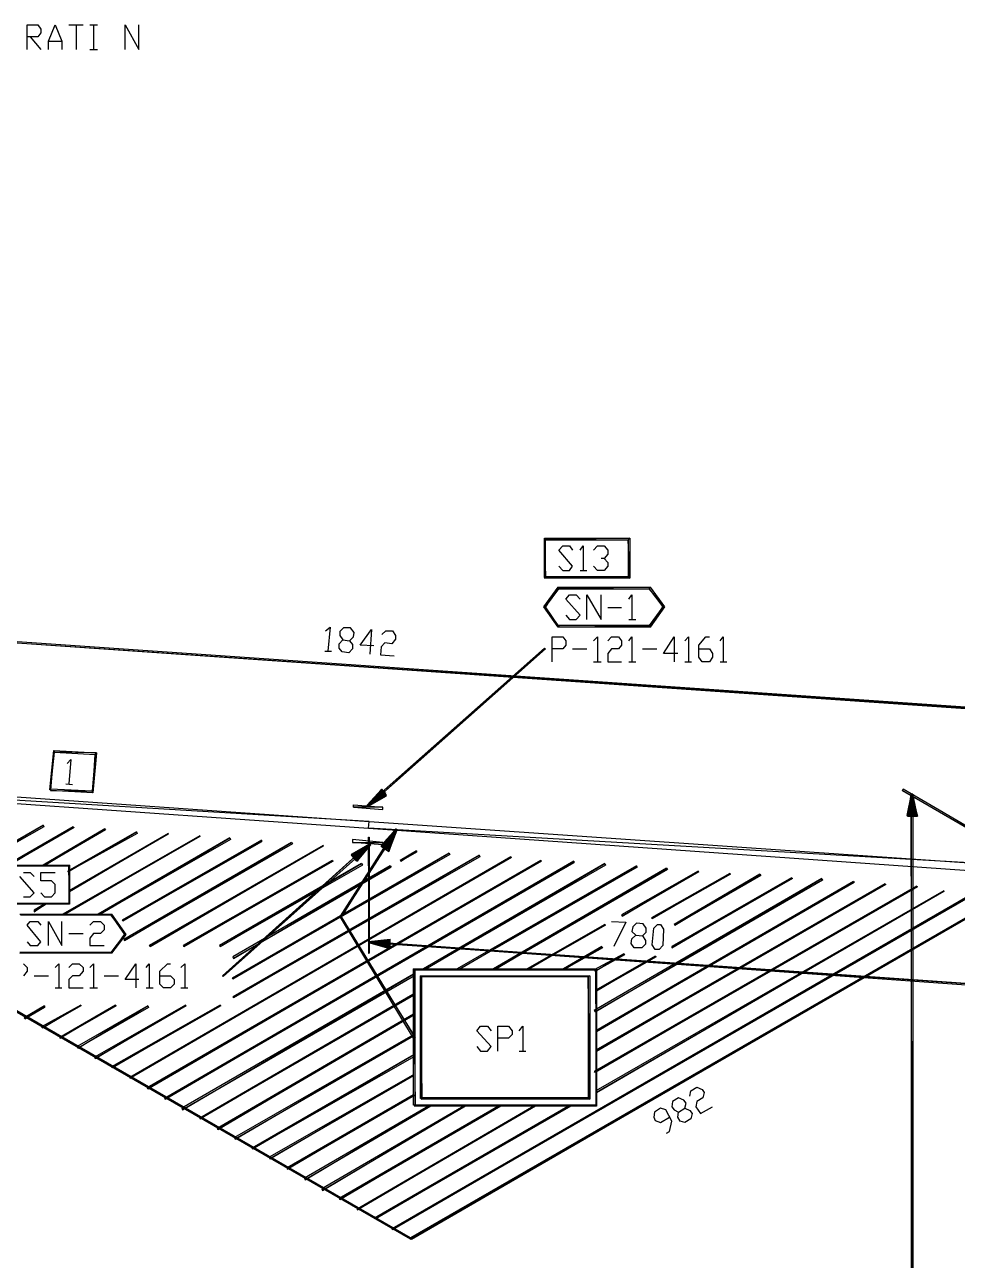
# Model space of a CAD drawing. Header units: millimetres. Extents: x 0 to 741, y 31 to 702.
# Drawn here: x 355.3 to 503.9, y 157.4 to 354.3 of the extents above; entities that cross this region are included whole.
import ezdxf

# ---------------------------------------------------------------- set-up
doc = ezdxf.new("R2010")
doc.units = ezdxf.units.MM
doc.layers.add('DIAGRAM', color=4, linetype='Continuous')

msp = doc.modelspace()

# ---------------------------------------------------------------- linework, layer by layer
at = {"layer": 'DIAGRAM'}
for p, q in [((355.68, 350.3), (355.68, 354.26)), ((355.68, 354.26), (357.36, 354.26)), ((357.36, 354.26), (357.84, 353.54)), ((357.84, 352.94), (357.36, 352.34)), ((357.84, 353.54), (357.84, 352.94)), ((359.04, 351.62), (360.12, 354.26)), ((360.12, 354.26), (361.2, 351.62)), ((362.28, 354.26), (364.56, 354.26)), ((363.48, 354.26), (363.48, 350.3)), ((365.64, 354.26), (366.84, 354.26)), ((366.24, 354.26), (366.24, 350.3)), ((371.28, 350.3), (371.28, 354.26)), ((371.28, 354.26), (373.44, 350.3)), ((373.44, 350.3), (373.44, 354.26)), ((357.36, 352.34), (355.68, 352.34)), ((356.16, 352.34), (357.84, 350.3)), ((359.04, 350.3), (359.04, 351.62)), ((359.04, 351.62), (361.2, 351.62)), ((361.2, 351.62), (361.2, 350.3)), ((365.64, 350.3), (366.84, 350.3)), ((438.24, 272.18), (438.12, 272.42)), ((438.12, 272.42), (451.68, 272.42)), ((438.24, 272.18), (438.12, 272.42)), ((438.12, 272.42), (438.24, 266.18)), ((438.12, 272.42), (438.24, 266.18)), ((438.12, 266.18), (438.12, 272.42)), ((451.68, 272.42), (438.24, 272.18)), ((451.68, 272.42), (438.24, 272.18)), ((438.24, 272.18), (451.44, 272.18)), ((438.24, 266.18), (438.24, 272.18)), ((451.44, 272.18), (451.68, 272.42)), ((451.44, 272.18), (451.68, 272.42)), ((451.68, 266.06), (451.44, 272.18)), ((451.44, 272.18), (451.44, 266.3)), ((451.68, 266.06), (451.44, 272.18)), ((451.68, 272.42), (451.68, 266.06)), ((440.4, 270.5), (441, 271.22)), ((442.56, 267.98), (440.4, 270.5)), ((441, 271.22), (442.08, 271.22)), ((442.08, 271.22), (442.56, 270.5)), ((443.76, 270.5), (444.24, 271.22)), ((444.24, 271.22), (444.24, 267.26)), ((445.92, 270.5), (446.52, 271.22)), ((446.52, 271.22), (447.6, 271.22)), ((447.6, 271.22), (448.2, 270.5)), ((448.2, 269.9), (447.6, 269.18)), ((448.2, 270.5), (448.2, 269.9)), ((440.4, 267.98), (441, 267.26)), ((442.08, 267.26), (442.56, 267.98)), ((446.52, 267.26), (445.92, 267.98)), ((447.6, 269.18), (447.12, 269.18)), ((447.6, 269.18), (448.2, 268.58)), ((448.2, 267.98), (447.6, 267.26)), ((448.2, 268.58), (448.2, 267.98)), ((438.12, 266.3), (438.12, 266.06)), ((438.12, 266.06), (451.44, 266.3)), ((451.44, 266.3), (438.12, 266.3)), ((438.12, 266.06), (451.44, 266.3)), ((438.24, 266.18), (438.12, 266.18)), ((451.68, 266.06), (438.12, 266.06)), ((441, 267.26), (442.08, 267.26)), ((443.76, 267.26), (444.84, 267.26)), ((447.6, 267.26), (446.52, 267.26)), ((451.44, 266.3), (451.68, 266.06)), ((451.44, 266.3), (451.68, 266.06)), ((438, 261.5), (440.28, 264.62)), ((440.28, 264.62), (438.24, 261.5)), ((440.28, 264.62), (438.24, 261.5)), ((438.24, 261.5), (440.4, 264.38)), ((440.4, 264.38), (440.28, 264.62)), ((440.28, 264.62), (454.92, 264.62)), ((440.4, 264.38), (440.28, 264.62)), ((454.92, 264.62), (440.4, 264.38)), ((454.92, 264.62), (440.4, 264.38)), ((440.4, 264.38), (454.8, 264.38)), ((454.8, 264.38), (454.92, 264.62)), ((454.8, 264.38), (454.92, 264.62)), ((457.2, 261.5), (454.8, 264.38)), ((454.8, 264.38), (456.96, 261.5)), ((457.2, 261.5), (454.8, 264.38)), ((454.92, 264.62), (457.2, 261.5)), ((441.48, 262.7), (442.08, 263.42)), ((443.76, 260.18), (441.48, 262.7)), ((442.08, 263.42), (443.16, 263.42)), ((443.16, 263.42), (443.76, 262.7)), ((444.84, 259.46), (444.84, 263.42)), ((444.84, 263.42), (447.12, 259.46)), ((447.12, 259.46), (447.12, 263.42)), ((451.56, 262.7), (452.04, 263.42)), ((452.04, 263.42), (452.04, 259.46)), ((518.28, 244.58), (287.4, 260.54)), ((287.4, 260.3), (518.28, 244.58)), ((287.4, 260.3), (518.28, 244.58)), ((518.28, 244.34), (287.4, 260.3)), ((438.24, 261.5), (438, 261.5)), ((438.24, 261.5), (438, 261.5)), ((438, 261.5), (440.4, 258.38)), ((438, 261.5), (440.4, 258.38)), ((440.28, 258.26), (438, 261.5)), ((440.4, 258.38), (438.24, 261.5)), ((441.48, 260.18), (442.08, 259.46)), ((443.16, 259.46), (443.76, 260.18)), ((448.2, 261.38), (450.36, 261.38)), ((456.96, 261.5), (454.8, 258.5)), ((454.92, 258.26), (456.96, 261.5)), ((454.92, 258.26), (456.96, 261.5)), ((457.2, 261.5), (454.92, 258.26)), ((456.96, 261.5), (457.2, 261.5)), ((456.96, 261.5), (457.2, 261.5)), ((403.2, 257.66), (403.92, 258.26)), ((403.92, 258.26), (403.56, 254.42)), ((406.08, 258.14), (405.48, 257.54)), ((407.16, 258.14), (406.08, 258.14)), ((407.76, 257.42), (407.16, 258.14)), ((440.4, 258.38), (440.28, 258.26)), ((440.4, 258.5), (440.4, 258.26)), ((440.4, 258.26), (454.8, 258.5)), ((454.8, 258.5), (440.4, 258.5)), ((440.4, 258.26), (454.8, 258.5)), ((454.92, 258.26), (440.4, 258.26)), ((442.08, 259.46), (443.16, 259.46)), ((451.56, 259.46), (452.64, 259.46)), ((454.8, 258.5), (454.92, 258.26)), ((454.8, 258.5), (454.92, 258.26)), ((405.36, 255.62), (405.96, 256.22)), ((405.48, 257.54), (405.48, 256.94)), ((405.48, 256.94), (405.96, 256.22)), ((405.96, 256.22), (407.04, 256.1)), ((407.04, 256.1), (407.64, 256.7)), ((407.04, 256.1), (407.52, 255.5)), ((407.64, 256.7), (407.76, 257.42)), ((408.72, 255.38), (410.52, 257.9)), ((410.52, 257.9), (410.28, 253.94)), ((412.2, 257.06), (412.8, 257.66)), ((412.8, 257.66), (413.88, 257.66)), ((414.36, 256.34), (413.76, 255.62)), ((413.88, 257.66), (414.36, 256.94)), ((414.36, 256.94), (414.36, 256.34)), ((439.32, 252.74), (439.32, 256.7)), ((439.32, 256.7), (441, 256.7)), ((441, 256.7), (441.48, 256.1)), ((441.48, 256.1), (441.48, 255.38)), ((445.92, 256.1), (446.52, 256.7)), ((446.52, 256.7), (446.52, 252.74)), ((448.2, 256.1), (448.8, 256.7)), ((448.8, 256.7), (449.88, 256.7)), ((449.88, 256.7), (450.36, 256.1)), ((450.36, 256.1), (450.36, 255.38)), ((451.56, 256.1), (452.04, 256.7)), ((452.04, 256.7), (452.04, 252.74)), ((457.08, 254.06), (458.76, 256.7)), ((458.76, 256.7), (458.76, 252.74)), ((460.44, 256.1), (461.04, 256.7)), ((461.04, 256.7), (461.04, 252.74)), ((462.72, 255.38), (463.8, 256.7)), ((463.8, 256.7), (464.4, 256.7)), ((466.08, 256.1), (466.56, 256.7)), ((466.56, 256.7), (466.56, 252.74)), ((403.08, 254.42), (404.16, 254.42)), ((405.36, 254.9), (405.36, 255.62)), ((405.84, 254.3), (405.36, 254.9)), ((406.92, 254.18), (405.84, 254.3)), ((407.52, 254.78), (406.92, 254.18)), ((407.52, 255.5), (407.52, 254.78)), ((410.88, 255.26), (408.72, 255.38)), ((438.12, 254.9), (409.8, 229.82)), ((409.92, 229.7), (438.12, 254.9)), ((409.92, 229.7), (438.12, 254.9)), ((438.24, 254.78), (409.92, 229.7)), ((412.08, 255.14), (411.96, 253.82)), ((412.68, 255.74), (412.08, 255.14)), ((413.76, 255.62), (412.68, 255.74)), ((438.12, 254.9), (438.24, 254.78)), ((441, 254.78), (439.32, 254.78)), ((441.48, 255.38), (441, 254.78)), ((442.56, 254.78), (444.84, 254.78)), ((448.8, 254.78), (448.2, 254.06)), ((448.2, 254.06), (448.2, 252.74)), ((449.88, 254.78), (448.8, 254.78)), ((450.36, 255.38), (449.88, 254.78)), ((453.72, 254.78), (456, 254.78)), ((459.36, 254.06), (457.08, 254.06)), ((462.72, 253.46), (462.72, 255.38)), ((462.72, 254.78), (464.4, 254.78)), ((464.4, 254.78), (464.88, 254.06)), ((464.88, 254.06), (464.88, 253.46)), ((411.96, 253.82), (414.12, 253.7)), ((445.92, 252.74), (447.12, 252.74)), ((448.2, 252.74), (450.36, 252.74)), ((451.56, 252.74), (452.64, 252.74)), ((460.44, 252.74), (461.52, 252.74)), ((463.2, 252.74), (462.72, 253.46)), ((464.4, 252.74), (463.2, 252.74)), ((464.88, 253.46), (464.4, 252.74)), ((466.08, 252.74), (467.16, 252.74)), ((359.28, 232.34), (359.88, 238.58)), ((359.88, 238.58), (359.4, 232.34)), ((359.88, 238.58), (359.4, 232.34)), ((359.4, 232.34), (360, 238.34)), ((360, 238.34), (359.88, 238.58)), ((359.88, 238.58), (366.72, 238.22)), ((360, 238.34), (359.88, 238.58)), ((366.72, 238.22), (360, 238.34)), ((360, 238.34), (366.48, 237.98)), ((366.72, 238.22), (360, 238.34)), ((362.04, 236.54), (362.64, 237.14)), ((362.64, 237.14), (362.28, 233.3)), ((366.48, 237.98), (366, 232.1)), ((366.72, 238.22), (366.12, 231.86)), ((366.12, 231.86), (366.48, 237.98)), ((366.12, 231.86), (366.48, 237.98)), ((366.48, 237.98), (366.72, 238.22)), ((366.48, 237.98), (366.72, 238.22)), ((287.4, 235.22), (416.76, 160.94)), ((287.4, 235.22), (416.76, 160.94)), ((416.76, 160.7), (287.4, 235.22)), ((416.76, 160.94), (287.52, 235.46)), ((299.88, 234.98), (410.16, 227.3)), ((410.16, 227.3), (299.88, 233.9)), ((299.88, 233.9), (410.04, 226.22)), ((410.16, 227.3), (299.88, 233.9)), ((359.4, 232.46), (359.4, 232.22)), ((366, 232.1), (359.4, 232.46)), ((361.8, 233.3), (362.88, 233.18)), ((412.2, 232.46), (409.8, 229.82)), ((409.92, 229.7), (412.2, 232.46)), ((409.92, 229.7), (412.2, 232.46)), ((412.2, 232.46), (412.08, 232.22)), ((412.2, 232.46), (412.08, 232.22)), ((412.92, 231.5), (412.2, 232.46)), ((495.24, 232.46), (495.12, 232.22)), ((516.48, 219.98), (495.24, 232.46)), ((359.4, 232.34), (359.28, 232.34)), ((359.4, 232.22), (366, 232.1)), ((359.4, 232.22), (366, 232.1)), ((366.12, 231.86), (359.4, 232.22)), ((366, 232.1), (366.12, 231.86)), ((366, 232.1), (366.12, 231.86)), ((412.08, 232.22), (409.8, 229.82)), ((412.2, 232.22), (409.8, 229.82)), ((412.32, 232.1), (409.8, 229.82)), ((409.8, 229.82), (412.68, 231.86)), ((409.8, 229.82), (412.68, 231.74)), ((409.8, 229.82), (412.68, 231.74)), ((412.08, 232.22), (409.92, 229.7)), ((409.92, 229.7), (412.08, 232.22)), ((409.92, 229.7), (412.08, 232.22)), ((409.92, 229.7), (412.2, 232.22)), ((409.92, 229.7), (412.2, 232.22)), ((412.2, 232.1), (409.92, 229.7)), ((412.44, 232.1), (409.92, 229.7)), ((409.92, 229.7), (412.32, 232.1)), ((409.92, 229.7), (412.32, 232.1)), ((412.68, 231.86), (409.92, 229.7)), ((412.68, 231.86), (409.92, 229.7)), ((412.44, 231.86), (409.92, 229.7)), ((412.68, 231.74), (409.92, 229.7)), ((412.68, 231.74), (409.92, 229.7)), ((412.68, 231.74), (409.92, 229.7)), ((412.68, 231.74), (409.92, 229.7)), ((409.92, 229.7), (412.8, 231.74)), ((412.8, 231.5), (409.92, 229.7)), ((412.8, 231.5), (409.92, 229.7)), ((409.92, 229.82), (412.8, 231.5)), ((409.92, 229.7), (412.8, 231.5)), ((409.92, 229.7), (412.8, 231.5)), ((409.92, 229.7), (412.92, 231.38)), ((412.08, 232.22), (412.92, 231.5)), ((412.08, 232.22), (412.92, 231.5)), ((412.8, 231.38), (412.08, 232.22)), ((412.08, 232.22), (412.2, 232.1)), ((412.2, 232.22), (412.44, 232.1)), ((412.32, 232.1), (412.44, 231.86)), ((412.8, 231.74), (412.68, 231.86)), ((412.8, 231.5), (412.68, 231.74)), ((412.8, 231.5), (412.68, 231.74)), ((412.92, 231.38), (412.8, 231.5)), ((412.92, 231.5), (412.8, 231.38)), ((495.12, 232.22), (516.48, 219.98)), ((495.12, 232.22), (516.48, 219.98)), ((516.36, 219.86), (495.12, 232.22)), ((496.56, 231.62), (495.84, 228.26)), ((496.08, 228.26), (496.56, 231.62)), ((496.08, 228.26), (496.56, 231.62)), ((496.8, 231.62), (496.08, 228.26)), ((496.56, 231.62), (496.08, 228.26)), ((496.2, 228.26), (496.56, 231.62)), ((496.2, 228.26), (496.56, 231.62)), ((496.8, 231.62), (496.2, 228.26)), ((496.56, 231.62), (496.2, 228.26)), ((496.44, 228.26), (496.56, 231.62)), ((496.44, 228.26), (496.56, 231.62)), ((496.8, 231.62), (496.44, 228.26)), ((496.56, 231.62), (496.44, 228.26)), ((496.56, 231.62), (496.8, 231.62)), ((496.8, 231.62), (496.56, 231.62)), ((496.56, 231.62), (497.52, 228.14)), ((496.56, 231.62), (497.52, 228.14)), ((497.28, 228.38), (496.56, 231.62)), ((496.56, 231.62), (496.8, 231.62)), ((496.8, 231.62), (496.56, 231.62)), ((496.56, 231.62), (497.28, 228.26)), ((496.56, 231.62), (497.28, 228.26)), ((497.16, 228.26), (496.56, 231.62)), ((496.56, 231.62), (496.8, 231.62)), ((496.8, 231.62), (496.56, 231.62)), ((496.56, 231.62), (497.16, 228.26)), ((496.56, 231.62), (497.16, 228.26)), ((496.92, 228.26), (496.56, 231.62)), ((496.56, 228.26), (496.56, 231.62)), ((496.56, 228.26), (496.56, 231.62)), ((496.56, 231.62), (496.8, 231.62)), ((496.8, 231.62), (496.56, 228.26)), ((496.8, 231.62), (496.56, 231.62)), ((496.56, 231.62), (496.92, 228.26)), ((496.56, 231.62), (496.92, 228.26)), ((496.8, 228.26), (496.56, 231.62)), ((496.8, 71.66), (496.56, 231.62)), ((496.56, 231.62), (496.56, 71.66)), ((496.8, 71.66), (496.56, 231.62)), ((496.56, 231.62), (496.8, 231.62)), ((497.52, 228.14), (496.8, 231.62)), ((497.28, 228.26), (496.8, 231.62)), ((497.16, 228.26), (496.8, 231.62)), ((496.92, 228.26), (496.8, 231.62)), ((496.8, 231.62), (496.8, 71.66)), ((407.64, 229.58), (407.64, 229.94)), ((407.64, 229.94), (412.32, 229.58)), ((407.64, 229.58), (407.64, 229.94)), ((407.64, 229.94), (412.32, 229.58)), ((412.32, 229.58), (407.64, 229.58)), ((407.64, 229.58), (412.32, 229.22)), ((412.32, 229.58), (407.64, 229.58)), ((412.32, 229.58), (407.64, 229.58)), ((407.64, 229.58), (412.32, 229.22)), ((412.32, 229.58), (407.64, 229.58)), ((409.8, 229.82), (409.92, 229.7)), ((409.92, 229.7), (409.8, 229.82)), ((409.8, 229.82), (409.92, 229.7)), ((409.92, 229.7), (409.8, 229.82)), ((409.8, 229.82), (409.92, 229.7)), ((409.92, 229.7), (409.8, 229.82)), ((409.8, 229.82), (409.92, 229.7)), ((409.8, 229.82), (409.92, 229.7)), ((409.92, 229.7), (409.92, 229.82)), ((412.32, 229.22), (412.32, 229.58)), ((412.32, 229.22), (412.32, 229.58)), ((358.2, 226.7), (330.12, 210.5)), ((330.24, 210.38), (358.2, 226.7)), ((330.24, 210.38), (358.2, 226.7)), ((358.32, 226.46), (330.24, 210.38)), ((363, 226.46), (352.44, 220.34)), ((352.56, 220.22), (363, 226.46)), ((352.56, 220.22), (363, 226.46)), ((358.2, 226.7), (358.32, 226.46)), ((363, 226.46), (363.12, 226.34)), ((410.04, 226.22), (410.16, 227.3)), ((410.04, 226.22), (410.16, 227.3)), ((410.16, 227.3), (505.8, 220.7)), ((495.84, 228.26), (496.08, 228.26)), ((497.28, 228.38), (495.96, 228.14)), ((497.28, 228.38), (495.96, 228.14)), ((495.96, 228.14), (495.96, 228.38)), ((495.96, 228.38), (497.28, 228.38)), ((495.96, 228.14), (497.52, 228.14)), ((496.08, 228.26), (496.2, 228.26)), ((496.2, 228.26), (496.44, 228.26)), ((496.44, 228.26), (496.56, 228.26)), ((496.92, 228.26), (496.8, 228.26)), ((497.16, 228.26), (496.92, 228.26)), ((497.28, 228.26), (497.16, 228.26)), ((497.52, 228.14), (497.28, 228.38)), ((497.52, 228.14), (497.28, 228.38)), ((363.12, 226.34), (352.56, 220.22)), ((368.04, 226.1), (358.2, 220.34)), ((358.32, 220.22), (368.04, 226.1)), ((358.32, 220.22), (368.04, 226.1)), ((368.16, 225.98), (358.32, 220.22)), ((383.16, 225.02), (361.32, 212.54)), ((361.44, 212.42), (383.16, 225.02)), ((361.44, 212.42), (383.16, 225.02)), ((383.16, 224.9), (361.44, 212.42)), ((362.16, 219.26), (373.08, 225.62)), ((373.08, 225.62), (362.16, 219.38)), ((362.16, 219.26), (373.08, 225.62)), ((373.2, 225.38), (362.16, 219.26)), ((378.12, 225.38), (362.28, 216.26)), ((362.4, 216.14), (378.12, 225.38)), ((362.4, 216.14), (378.12, 225.38)), ((378.12, 225.26), (362.4, 216.14)), ((387.96, 224.66), (366.96, 212.54)), ((367.08, 212.42), (387.96, 224.66)), ((367.08, 212.42), (387.96, 224.66)), ((368.04, 226.1), (368.16, 225.98)), ((373.08, 225.62), (373.2, 225.38)), ((378.12, 225.38), (378.12, 225.26)), ((383.16, 225.02), (383.16, 224.9)), ((387.96, 224.66), (388.08, 224.42)), ((405.6, 212.18), (414.48, 226.1)), ((414.48, 226.1), (405.72, 212.06)), ((414.48, 226.1), (405.72, 212.06)), ((405.72, 212.06), (414.6, 225.98)), ((505.8, 220.7), (410.04, 226.22)), ((410.04, 226.22), (505.8, 219.5)), ((505.8, 220.7), (410.04, 226.22)), ((410.16, 206.3), (410.04, 224.78)), ((410.04, 224.78), (410.04, 206.3)), ((410.16, 206.3), (410.04, 224.78)), ((410.04, 224.78), (410.16, 224.78)), ((410.16, 224.78), (410.16, 206.3)), ((414.48, 226.1), (412.08, 223.46)), ((412.2, 223.34), (414.48, 226.1)), ((412.2, 223.34), (414.48, 226.1)), ((414.48, 226.1), (412.2, 223.34)), ((414.6, 225.98), (412.2, 223.34)), ((412.44, 223.22), (414.48, 226.1)), ((412.44, 223.22), (414.48, 226.1)), ((414.48, 226.1), (412.44, 223.34)), ((414.6, 225.98), (412.44, 223.22)), ((412.56, 223.22), (414.48, 226.1)), ((412.56, 223.22), (414.48, 226.1)), ((414.48, 226.1), (412.56, 223.34)), ((414.6, 225.98), (412.56, 223.22)), ((412.8, 223.22), (414.48, 226.1)), ((412.8, 223.22), (414.48, 226.1)), ((412.8, 223.1), (414.48, 226.1)), ((414.6, 225.98), (412.8, 223.22)), ((414.48, 226.1), (412.92, 222.98)), ((414.48, 226.1), (412.92, 222.98)), ((412.92, 222.98), (414.6, 225.98)), ((413.04, 222.86), (414.48, 226.1)), ((413.16, 222.86), (414.48, 226.1)), ((413.16, 222.86), (414.48, 226.1)), ((414.48, 226.1), (413.16, 222.86)), ((414.48, 226.1), (413.16, 222.86)), ((413.16, 222.86), (414.6, 225.98)), ((414.48, 226.1), (413.28, 222.5)), ((414.48, 226.1), (413.28, 222.5)), ((414.48, 226.1), (413.28, 222.86)), ((414.48, 226.1), (413.28, 222.86)), ((413.28, 222.5), (414.6, 225.98)), ((413.28, 222.86), (414.6, 225.98)), ((414.48, 226.1), (414.6, 225.98)), ((414.6, 225.98), (414.48, 226.1)), ((414.48, 226.1), (414.6, 225.98)), ((414.6, 225.98), (414.48, 226.1)), ((414.48, 226.1), (414.6, 225.98)), ((414.6, 225.98), (414.48, 226.1)), ((414.48, 226.1), (414.6, 225.98)), ((414.6, 225.98), (414.48, 226.1)), ((414.6, 225.98), (414.48, 226.1)), ((388.08, 224.42), (367.08, 212.42)), ((393, 224.3), (370.8, 211.58)), ((370.92, 211.46), (393, 224.3)), ((370.92, 211.46), (393, 224.3)), ((393, 224.06), (370.92, 211.46)), ((397.8, 223.94), (371.04, 208.46)), ((371.16, 208.34), (397.8, 223.94)), ((371.16, 208.34), (397.8, 223.94)), ((397.92, 223.7), (371.16, 208.34)), ((402.84, 223.46), (375.12, 207.5)), ((375.24, 207.38), (402.84, 223.46)), ((375.24, 207.38), (402.84, 223.46)), ((402.84, 223.34), (375.24, 207.38)), ((386.76, 202.7), (410.16, 223.7)), ((410.16, 223.7), (386.88, 202.58)), ((410.16, 223.7), (386.88, 202.58)), ((386.88, 202.58), (410.4, 223.58)), ((393, 224.3), (393, 224.06)), ((397.8, 223.94), (397.92, 223.7)), ((402.84, 223.46), (402.84, 223.34)), ((410.28, 223.7), (407.28, 222.02)), ((407.4, 221.9), (410.28, 223.7)), ((407.4, 221.9), (410.28, 223.7)), ((410.28, 223.7), (407.4, 221.9)), ((410.28, 223.58), (407.4, 221.9)), ((407.52, 224.42), (407.52, 223.94)), ((412.32, 223.94), (407.52, 224.42)), ((407.52, 224.42), (407.52, 223.94)), ((412.32, 223.94), (407.52, 224.42)), ((407.52, 223.94), (412.32, 223.94)), ((407.52, 223.94), (412.32, 223.94)), ((412.32, 223.58), (407.52, 223.94)), ((407.52, 223.94), (412.32, 223.94)), ((407.52, 223.94), (412.32, 223.94)), ((412.32, 223.58), (407.52, 223.94)), ((407.52, 221.66), (410.28, 223.7)), ((407.52, 221.66), (410.28, 223.7)), ((410.28, 223.58), (407.52, 221.66)), ((410.28, 223.7), (407.64, 221.66)), ((410.28, 223.7), (407.64, 221.66)), ((407.76, 221.54), (410.28, 223.7)), ((407.76, 221.54), (410.28, 223.7)), ((407.76, 221.54), (410.28, 223.7)), ((407.76, 221.54), (410.28, 223.7)), ((407.76, 221.42), (410.16, 223.7)), ((410.28, 223.58), (407.76, 221.54)), ((410.28, 223.58), (407.76, 221.54)), ((410.16, 223.7), (407.88, 221.3)), ((410.16, 223.7), (407.88, 221.3)), ((407.88, 221.3), (410.4, 223.58)), ((408, 221.06), (410.16, 223.7)), ((408, 221.3), (410.16, 223.7)), ((410.16, 223.7), (408.12, 220.94)), ((410.16, 223.7), (408.12, 220.94)), ((410.16, 223.7), (408.12, 221.18)), ((410.16, 223.7), (408.12, 221.18)), ((408.12, 220.94), (410.4, 223.58)), ((408.12, 221.18), (410.4, 223.58)), ((410.16, 223.7), (408.24, 220.94)), ((410.16, 223.7), (408.24, 220.94)), ((408.24, 221.18), (410.16, 223.7)), ((408.24, 220.94), (410.4, 223.58)), ((410.4, 223.58), (410.16, 223.7)), ((410.4, 223.58), (410.16, 223.7)), ((410.4, 223.58), (410.16, 223.7)), ((410.4, 223.58), (410.16, 223.7)), ((410.4, 223.58), (410.16, 223.7)), ((410.28, 223.7), (410.28, 223.58)), ((410.28, 223.7), (410.28, 223.58)), ((410.28, 223.7), (410.28, 223.58)), ((410.28, 223.7), (410.28, 223.58)), ((412.08, 223.46), (412.2, 223.34)), ((412.08, 223.34), (412.2, 223.46)), ((413.16, 222.86), (412.08, 223.34)), ((412.08, 223.34), (413.28, 222.5)), ((413.16, 222.86), (412.08, 223.34)), ((412.2, 223.46), (413.16, 222.86)), ((412.2, 223.34), (412.44, 223.22)), ((412.32, 223.94), (412.32, 223.58)), ((412.32, 223.94), (412.32, 223.58)), ((412.44, 223.34), (412.56, 223.22)), ((412.56, 223.34), (412.8, 223.22)), ((412.92, 222.98), (412.8, 223.1)), ((413.16, 222.86), (413.04, 222.86)), ((413.28, 222.5), (413.16, 222.86)), ((413.28, 222.5), (413.16, 222.86)), ((413.28, 222.86), (413.16, 222.86)), ((417.72, 222.62), (415.08, 221.06)), ((415.2, 220.94), (417.72, 222.62)), ((415.2, 220.94), (417.72, 222.62)), ((417.72, 222.62), (417.72, 222.38)), ((372, 186.38), (432.72, 221.66)), ((432.72, 221.66), (372, 186.5)), ((372, 186.38), (432.72, 221.66)), ((432.84, 221.54), (372, 186.38)), ((437.52, 221.06), (374.76, 184.82)), ((374.88, 184.7), (437.52, 221.06)), ((374.88, 184.7), (437.52, 221.06)), ((437.64, 220.94), (374.88, 184.7)), ((442.8, 220.94), (377.52, 183.14)), ((377.64, 183.02), (442.8, 220.94)), ((377.64, 183.02), (442.8, 220.94)), ((442.8, 220.7), (377.64, 183.02)), ((404.28, 221.06), (380.52, 207.5)), ((380.64, 207.38), (404.28, 221.06)), ((380.64, 207.38), (404.28, 221.06)), ((404.4, 220.94), (380.64, 207.38)), ((408.96, 220.58), (386.28, 207.5)), ((386.4, 207.38), (408.96, 220.58)), ((386.4, 207.38), (408.96, 220.58)), ((422.88, 222.26), (388.32, 202.34)), ((388.44, 202.22), (422.88, 222.26)), ((388.44, 202.22), (422.88, 222.26)), ((423, 222.02), (388.44, 202.22)), ((427.68, 221.9), (388.44, 199.34)), ((388.56, 199.22), (427.68, 221.9)), ((388.56, 199.22), (427.68, 221.9)), ((427.8, 221.66), (388.56, 199.22)), ((404.28, 221.06), (404.4, 220.94)), ((407.28, 222.02), (407.4, 221.9)), ((407.28, 221.9), (407.4, 222.02)), ((408.24, 221.18), (407.28, 221.9)), ((407.28, 221.9), (408.24, 220.94)), ((408.24, 221.18), (407.28, 221.9)), ((407.4, 222.02), (408.24, 221.18)), ((407.4, 221.9), (407.52, 221.66)), ((407.64, 221.66), (407.76, 221.54)), ((407.64, 221.66), (407.76, 221.54)), ((407.88, 221.3), (407.76, 221.42)), ((408.12, 221.18), (408, 221.3)), ((408.12, 220.94), (408, 221.06)), ((408.24, 220.94), (408.24, 221.18)), ((408.24, 220.94), (408.24, 221.18)), ((408.96, 220.58), (409.08, 220.34)), ((415.08, 221.06), (415.2, 220.94)), ((417.72, 222.38), (415.2, 220.94)), ((447.72, 220.58), (418.8, 203.78)), ((418.92, 203.66), (447.72, 220.58)), ((418.92, 203.66), (447.72, 220.58)), ((422.88, 222.26), (423, 222.02)), ((427.68, 221.9), (427.8, 221.66)), ((432.72, 221.66), (432.84, 221.54)), ((437.52, 221.06), (437.64, 220.94)), ((442.8, 220.94), (442.8, 220.7)), ((447.72, 220.58), (447.84, 220.34)), ((352.2, 220.34), (362.4, 220.34)), ((362.4, 220.34), (352.44, 220.22)), ((362.4, 220.34), (352.44, 220.22)), ((352.44, 220.22), (362.28, 220.22)), ((355.08, 219.14), (356.16, 219.14)), ((356.16, 219.14), (356.76, 218.54)), ((357.84, 217.82), (357.84, 219.14)), ((357.84, 219.14), (360.12, 219.14)), ((358.2, 220.34), (358.32, 220.22)), ((362.16, 219.38), (362.16, 219.26)), ((362.28, 220.22), (362.4, 220.34)), ((362.28, 220.22), (362.4, 220.34)), ((362.4, 214.1), (362.28, 220.22)), ((362.28, 220.22), (362.28, 214.22)), ((362.4, 214.1), (362.28, 220.22)), ((362.4, 220.34), (362.4, 214.1)), ((409.08, 220.34), (386.4, 207.38)), ((413.52, 220.22), (388.44, 205.7)), ((388.56, 205.46), (413.52, 220.22)), ((388.56, 205.46), (413.52, 220.22)), ((413.64, 219.98), (388.56, 205.46)), ((413.52, 220.22), (413.64, 219.98)), ((416.76, 160.7), (518.16, 219.38)), ((518.16, 219.38), (416.76, 160.94)), ((416.76, 160.7), (518.16, 219.38)), ((518.16, 219.38), (416.76, 160.94)), ((518.28, 219.26), (416.76, 160.7)), ((416.88, 160.7), (518.16, 219.38)), ((416.88, 160.7), (518.16, 219.38)), ((518.28, 219.26), (416.88, 160.7)), ((447.84, 220.34), (418.92, 203.66)), ((452.76, 220.22), (424.2, 203.78)), ((424.32, 203.66), (452.76, 220.22)), ((424.32, 203.66), (452.76, 220.22)), ((452.88, 219.98), (424.32, 203.66)), ((457.56, 219.86), (429.96, 203.78)), ((430.08, 203.66), (457.56, 219.86)), ((430.08, 203.66), (457.56, 219.86)), ((457.68, 219.62), (430.08, 203.66)), ((462.6, 219.38), (450.36, 212.42)), ((450.48, 212.18), (462.6, 219.38)), ((450.48, 212.18), (462.6, 219.38)), ((462.72, 219.26), (450.48, 212.18)), ((452.76, 220.22), (452.88, 219.98)), ((467.64, 219.02), (455.16, 211.94)), ((455.28, 211.82), (467.64, 219.02)), ((455.28, 211.82), (467.64, 219.02)), ((467.76, 218.9), (455.28, 211.82)), ((457.56, 219.86), (457.68, 219.62)), ((472.44, 218.9), (458.76, 210.86)), ((458.88, 210.74), (472.44, 218.9)), ((458.88, 210.74), (472.44, 218.9)), ((472.56, 218.66), (458.88, 210.74)), ((462.6, 219.38), (462.72, 219.26)), ((467.64, 219.02), (467.76, 218.9)), ((472.44, 218.9), (472.56, 218.66)), ((356.76, 215.9), (354.48, 218.54)), ((359.52, 217.82), (357.84, 217.82)), ((360.12, 217.22), (359.52, 217.82)), ((360.12, 215.9), (360.12, 217.22)), ((482.28, 218.18), (446.04, 197.18)), ((497.4, 216.98), (446.04, 187.46)), ((446.16, 196.94), (482.28, 218.18)), ((446.16, 196.94), (482.28, 218.18)), ((482.4, 217.94), (446.16, 196.94)), ((446.16, 187.34), (497.4, 216.98)), ((446.16, 187.34), (497.4, 216.98)), ((497.52, 216.86), (446.16, 187.34)), ((487.32, 217.7), (446.28, 193.94)), ((492.36, 217.34), (446.28, 190.82)), ((446.4, 193.82), (487.32, 217.7)), ((446.4, 193.82), (487.32, 217.7)), ((487.44, 217.58), (446.4, 193.82)), ((446.4, 190.7), (492.36, 217.34)), ((446.4, 190.7), (492.36, 217.34)), ((492.48, 217.22), (446.4, 190.7)), ((458.4, 207.14), (477.48, 218.3)), ((477.48, 218.3), (458.4, 207.38)), ((458.4, 207.14), (477.48, 218.3)), ((477.6, 218.18), (458.4, 207.14)), ((477.48, 218.3), (477.6, 218.18)), ((482.28, 218.18), (482.4, 217.94)), ((487.32, 217.7), (487.44, 217.58)), ((492.36, 217.34), (492.48, 217.22)), ((497.4, 216.98), (497.52, 216.86)), ((355.08, 215.3), (356.16, 215.3)), ((356.16, 215.3), (356.76, 215.9)), ((357.84, 215.9), (358.44, 215.3)), ((358.44, 215.3), (359.52, 215.3)), ((359.52, 215.3), (360.12, 215.9)), ((362.28, 216.26), (362.4, 216.14)), ((506.88, 216.14), (413.76, 162.38)), ((413.88, 162.26), (506.88, 216.14)), ((413.88, 162.26), (506.88, 216.14)), ((507, 215.9), (413.88, 162.26)), ((501.72, 216.26), (446.28, 184.34)), ((446.4, 184.1), (501.72, 216.26)), ((446.4, 184.1), (501.72, 216.26)), ((501.72, 216.14), (446.4, 184.1)), ((501.72, 216.26), (501.72, 216.14)), ((352.32, 214.1), (362.28, 214.22)), ((362.28, 214.22), (352.32, 214.22)), ((352.32, 214.1), (362.28, 214.22)), ((362.4, 214.1), (352.32, 214.1)), ((356.76, 212.9), (358.56, 214.22)), ((358.56, 214.22), (356.76, 213.14)), ((356.76, 212.9), (358.56, 214.22)), ((358.68, 214.1), (356.76, 212.9)), ((356.76, 213.14), (356.76, 212.9)), ((358.56, 214.22), (358.68, 214.1)), ((362.28, 214.22), (362.4, 214.1)), ((362.28, 214.22), (362.4, 214.1)), ((354.48, 212.54), (369.12, 212.54)), ((369.12, 212.54), (354.6, 212.42)), ((369.12, 212.54), (354.6, 212.42)), ((354.6, 212.42), (369, 212.42)), ((355.68, 210.74), (356.16, 211.34)), ((357.84, 208.1), (355.68, 210.74)), ((356.16, 211.34), (357.36, 211.34)), ((357.36, 211.34), (357.84, 210.74)), ((359.04, 207.5), (359.04, 211.34)), ((359.04, 211.34), (361.2, 207.5)), ((361.2, 207.5), (361.2, 211.34)), ((361.32, 212.54), (361.44, 212.42)), ((365.64, 210.74), (366.24, 211.34)), ((366.24, 211.34), (367.32, 211.34)), ((366.96, 212.54), (367.08, 212.42)), ((367.32, 211.34), (367.92, 210.74)), ((367.92, 210.74), (367.92, 210.02)), ((369, 212.42), (369.12, 212.54)), ((369, 212.42), (369.12, 212.54)), ((371.4, 209.3), (369, 212.42)), ((369, 212.42), (371.16, 209.3)), ((371.4, 209.3), (369, 212.42)), ((369.12, 212.54), (371.4, 209.3)), ((370.8, 211.58), (370.92, 211.46)), ((405.72, 212.06), (405.6, 212.18)), ((405.72, 212.18), (405.6, 212.06)), ((405.6, 212.06), (417.48, 192.86)), ((405.6, 212.06), (417.48, 192.86)), ((417.24, 192.74), (405.6, 212.06)), ((417.48, 192.86), (405.72, 212.18)), ((435.36, 203.66), (447.72, 210.86)), ((447.72, 210.86), (435.36, 203.78)), ((435.36, 203.66), (447.72, 210.86)), ((447.84, 210.74), (435.36, 203.66)), ((447.72, 210.86), (447.84, 210.74)), ((448.8, 211.34), (451.08, 211.22)), ((451.08, 211.22), (449.16, 207.38)), ((450.36, 212.42), (450.48, 212.18)), ((452.76, 211.1), (452.16, 210.5)), ((453.84, 210.98), (452.76, 211.1)), ((454.32, 210.26), (453.84, 210.98)), ((455.16, 211.94), (455.28, 211.82)), ((455.52, 210.26), (456.12, 210.86)), ((456.12, 210.86), (456.6, 210.86)), ((456.6, 210.86), (457.08, 210.14)), ((458.76, 210.86), (458.88, 210.74)), ((362.28, 209.42), (364.56, 209.42)), ((366.24, 209.42), (365.64, 208.7)), ((367.32, 209.42), (366.24, 209.42)), ((367.92, 210.02), (367.32, 209.42)), ((371.16, 209.3), (369, 206.42)), ((369.12, 206.3), (371.16, 209.3)), ((369.12, 206.3), (371.16, 209.3)), ((371.4, 209.3), (369.12, 206.3)), ((371.16, 209.3), (371.4, 209.3)), ((371.16, 209.3), (371.4, 209.3)), ((452.16, 210.5), (452.04, 209.78)), ((452.04, 209.78), (452.64, 209.18)), ((452.04, 208.58), (452.64, 209.18)), ((452.64, 209.18), (453.72, 209.06)), ((453.72, 209.06), (454.32, 209.66)), ((453.72, 209.06), (454.2, 208.34)), ((454.32, 209.66), (454.32, 210.26)), ((455.28, 207.62), (455.52, 210.26)), ((457.08, 210.14), (456.96, 207.5)), ((355.68, 208.1), (356.16, 207.5)), ((356.16, 207.5), (357.36, 207.5)), ((357.36, 207.5), (357.84, 208.1)), ((365.64, 208.7), (365.64, 207.5)), ((365.64, 207.5), (367.92, 207.5)), ((371.04, 208.46), (371.16, 208.34)), ((375.12, 207.5), (375.24, 207.38)), ((380.52, 207.5), (380.64, 207.38)), ((386.28, 207.5), (386.4, 207.38)), ((413.52, 208.46), (410.04, 208.1)), ((410.04, 207.98), (413.4, 208.34)), ((413.4, 208.34), (410.04, 208.1)), ((410.04, 207.98), (413.4, 208.34)), ((410.04, 207.98), (413.4, 208.34)), ((413.4, 208.34), (410.04, 208.1)), ((410.04, 207.98), (413.4, 208.34)), ((410.04, 207.98), (410.16, 208.1)), ((410.04, 208.1), (410.16, 207.98)), ((410.04, 207.98), (410.16, 208.1)), ((410.04, 208.1), (410.04, 207.98)), ((413.4, 208.1), (410.04, 207.98)), ((410.04, 207.98), (410.16, 208.1)), ((410.04, 208.1), (410.04, 207.98)), ((413.4, 208.1), (410.04, 207.98)), ((410.04, 207.98), (410.16, 208.1)), ((410.04, 208.1), (410.04, 207.98)), ((410.04, 207.98), (413.4, 208.1)), ((413.4, 208.1), (410.04, 208.1)), ((410.04, 207.98), (413.4, 208.1)), ((410.16, 208.1), (410.04, 207.98)), ((413.52, 207.14), (410.04, 207.98)), ((410.04, 207.98), (413.4, 207.02)), ((413.52, 207.14), (410.04, 207.98)), ((413.4, 207.38), (410.04, 207.98)), ((410.04, 207.98), (413.4, 207.14)), ((413.4, 207.38), (410.04, 207.98)), ((413.4, 207.5), (410.04, 207.98)), ((410.04, 207.98), (413.4, 207.38)), ((413.4, 207.5), (410.04, 207.98)), ((413.4, 207.74), (410.04, 207.98)), ((410.04, 207.98), (413.4, 207.5)), ((413.4, 207.74), (410.04, 207.98)), ((413.4, 207.98), (410.04, 207.98)), ((410.04, 207.98), (518.28, 200.54)), ((410.04, 207.98), (518.28, 200.54)), ((518.28, 200.3), (410.04, 207.98)), ((410.16, 207.98), (413.52, 208.46)), ((410.16, 207.98), (413.52, 208.46)), ((413.4, 208.34), (410.16, 207.98)), ((410.16, 208.1), (413.52, 207.14)), ((410.16, 208.1), (413.4, 207.38)), ((410.16, 208.1), (413.4, 207.5)), ((410.16, 208.1), (413.4, 207.74)), ((518.28, 200.54), (410.16, 208.1)), ((413.52, 208.46), (413.4, 208.34)), ((413.52, 208.46), (413.4, 208.34)), ((413.4, 208.34), (413.52, 207.14)), ((413.4, 208.34), (413.52, 207.14)), ((413.4, 207.14), (413.4, 208.34)), ((413.4, 208.34), (413.4, 208.1)), ((413.4, 208.34), (413.4, 208.1)), ((413.4, 208.1), (413.4, 207.98)), ((413.4, 207.5), (413.4, 207.74)), ((413.4, 207.38), (413.4, 207.5)), ((413.4, 207.14), (413.4, 207.38)), ((413.4, 207.02), (413.52, 207.14)), ((413.52, 207.14), (413.4, 207.14)), ((413.52, 207.14), (413.52, 208.46)), ((441.12, 203.66), (447.24, 207.38)), ((447.24, 207.38), (441.12, 203.78)), ((441.12, 203.66), (447.24, 207.38)), ((447.36, 207.14), (441.12, 203.66)), ((447.24, 207.38), (447.36, 207.14)), ((451.92, 207.86), (452.04, 208.58)), ((452.4, 207.14), (451.92, 207.86)), ((453.6, 207.14), (452.4, 207.14)), ((454.2, 207.74), (453.6, 207.14)), ((454.2, 208.34), (454.2, 207.74)), ((455.76, 206.9), (455.28, 207.62)), ((456.36, 206.9), (455.76, 206.9)), ((456.96, 207.5), (456.36, 206.9)), ((458.4, 207.38), (458.4, 207.14)), ((354.48, 206.3), (369, 206.42)), ((369, 206.42), (354.48, 206.42)), ((354.48, 206.3), (369, 206.42)), ((369.12, 206.3), (354.48, 206.3)), ((369, 206.42), (369.12, 206.3)), ((369, 206.42), (369.12, 206.3)), ((388.44, 205.7), (388.56, 205.46)), ((410.04, 206.3), (410.16, 206.3)), ((450.72, 206.18), (446.04, 203.66)), ((446.16, 203.42), (450.72, 206.18)), ((446.16, 203.42), (450.72, 206.18)), ((450.84, 206.06), (446.16, 203.42)), ((455.76, 205.82), (446.28, 200.42)), ((446.4, 200.3), (455.76, 205.82)), ((446.4, 200.3), (455.76, 205.82)), ((455.88, 205.7), (446.4, 200.3)), ((450.72, 206.18), (450.84, 206.06)), ((455.76, 205.82), (455.88, 205.7)), ((355.08, 204.62), (355.68, 204.02)), ((355.68, 203.42), (355.08, 202.7)), ((355.68, 204.02), (355.68, 203.42)), ((360.12, 204.02), (360.72, 204.62)), ((360.72, 204.62), (360.72, 200.78)), ((362.28, 204.02), (362.88, 204.62)), ((362.88, 204.62), (363.96, 204.62)), ((363.96, 204.62), (364.56, 204.02)), ((364.56, 203.42), (363.96, 202.7)), ((364.56, 204.02), (364.56, 203.42)), ((365.64, 204.02), (366.24, 204.62)), ((366.24, 204.62), (366.24, 200.78)), ((371.28, 202.1), (372.96, 204.62)), ((372.96, 204.62), (372.96, 200.78)), ((374.64, 204.02), (375.12, 204.62)), ((375.12, 204.62), (375.12, 200.78)), ((376.8, 203.42), (378, 204.62)), ((376.8, 201.38), (376.8, 203.42)), ((378, 204.62), (378.48, 204.62)), ((380.16, 204.02), (380.76, 204.62)), ((417.24, 202.94), (380.28, 181.58)), ((380.4, 181.34), (417.24, 202.94)), ((380.4, 181.34), (417.24, 202.94)), ((380.76, 204.62), (380.76, 200.78)), ((417.48, 203.66), (417.24, 203.78)), ((417.24, 203.78), (446.4, 203.78)), ((417.48, 203.66), (417.24, 203.78)), ((417.24, 203.78), (417.48, 182.06)), ((417.24, 203.78), (417.48, 182.06)), ((417.24, 182.06), (417.24, 203.78)), ((417.24, 202.94), (417.36, 202.7)), ((446.4, 203.78), (417.48, 203.66)), ((446.4, 203.78), (417.48, 203.66)), ((417.48, 203.66), (446.28, 203.66)), ((417.48, 182.06), (417.48, 203.66)), ((418.8, 203.78), (418.92, 203.66)), ((424.2, 203.78), (424.32, 203.66)), ((429.96, 203.78), (430.08, 203.66)), ((435.36, 203.78), (435.36, 203.66)), ((441.12, 203.78), (441.12, 203.66)), ((446.04, 203.66), (446.16, 203.42)), ((446.28, 203.66), (446.4, 203.78)), ((446.28, 203.66), (446.4, 203.78)), ((446.4, 181.94), (446.28, 203.66)), ((446.28, 203.66), (446.28, 182.06)), ((446.4, 181.94), (446.28, 203.66)), ((446.4, 203.78), (446.4, 181.94)), ((356.76, 202.7), (359.04, 202.7)), ((362.88, 202.7), (362.28, 202.1)), ((362.28, 202.1), (362.28, 200.78)), ((363.96, 202.7), (362.88, 202.7)), ((367.92, 202.7), (370.2, 202.7)), ((373.44, 202.1), (371.28, 202.1)), ((376.8, 202.7), (378.48, 202.7)), ((377.4, 200.78), (376.8, 201.38)), ((378.48, 202.7), (379.08, 202.1)), ((379.08, 201.38), (378.48, 200.78)), ((379.08, 202.1), (379.08, 201.38)), ((417.36, 202.7), (380.4, 181.34)), ((386.88, 202.58), (386.76, 202.7)), ((388.32, 202.34), (388.44, 202.22)), ((418.56, 202.58), (418.32, 202.7)), ((418.32, 202.7), (445.32, 202.7)), ((418.56, 202.58), (418.32, 202.7)), ((418.32, 202.7), (418.56, 183.14)), ((418.32, 202.7), (418.56, 183.14)), ((418.32, 183.14), (418.32, 202.7)), ((445.32, 202.7), (418.56, 202.58)), ((445.32, 202.7), (418.56, 202.58)), ((418.56, 202.58), (445.08, 202.58)), ((418.56, 183.14), (418.56, 202.58)), ((445.08, 202.58), (445.32, 202.7)), ((445.08, 202.58), (445.32, 202.7)), ((445.32, 183.02), (445.08, 202.58)), ((445.08, 202.58), (445.08, 183.26)), ((445.32, 183.02), (445.08, 202.58)), ((445.32, 202.7), (445.32, 183.02)), ((360.12, 200.78), (361.2, 200.78)), ((362.28, 200.78), (364.56, 200.78)), ((365.64, 200.78), (366.84, 200.78)), ((374.64, 200.78), (375.72, 200.78)), ((378.48, 200.78), (377.4, 200.78)), ((380.16, 200.78), (381.24, 200.78)), ((383.16, 179.9), (417.12, 199.7)), ((417.12, 199.7), (383.16, 180.02)), ((383.16, 179.9), (417.12, 199.7)), ((417.24, 199.58), (383.16, 179.9)), ((388.44, 199.34), (388.56, 199.22)), ((417.12, 199.7), (417.24, 199.58)), ((446.28, 200.42), (446.4, 200.3)), ((358.44, 197.9), (355.2, 195.98)), ((355.32, 195.86), (358.44, 197.9)), ((355.32, 195.86), (358.44, 197.9)), ((358.44, 197.66), (355.32, 195.86)), ((364.2, 198.02), (357.96, 194.54)), ((358.08, 194.42), (364.2, 198.02)), ((358.08, 194.42), (364.2, 198.02)), ((364.2, 197.9), (358.08, 194.42)), ((358.44, 197.9), (358.44, 197.66)), ((360.84, 192.74), (369.72, 198.02)), ((369.72, 198.02), (360.84, 192.86)), ((360.84, 192.74), (369.72, 198.02)), ((369.84, 197.9), (360.84, 192.74)), ((374.88, 197.9), (363.6, 191.42)), ((363.72, 191.18), (374.88, 197.9)), ((363.72, 191.18), (374.88, 197.9)), ((375, 197.66), (363.72, 191.18)), ((364.2, 198.02), (364.2, 197.9)), ((380.88, 198.02), (366.36, 189.74)), ((366.48, 189.5), (380.88, 198.02)), ((366.48, 189.5), (380.88, 198.02)), ((381, 197.9), (366.48, 189.5)), ((386.4, 198.02), (369.12, 188.18)), ((369.24, 188.06), (386.4, 198.02)), ((369.24, 188.06), (386.4, 198.02)), ((386.52, 197.9), (369.24, 188.06)), ((369.72, 198.02), (369.84, 197.9)), ((374.88, 197.9), (375, 197.66)), ((380.88, 198.02), (381, 197.9)), ((386.4, 198.02), (386.52, 197.9)), ((446.04, 197.18), (446.16, 196.94)), ((355.2, 195.98), (355.32, 195.86)), ((417.24, 196.58), (385.92, 178.34)), ((386.04, 178.22), (417.24, 196.58)), ((386.04, 178.22), (417.24, 196.58)), ((417.36, 196.46), (386.04, 178.22)), ((417.24, 196.58), (417.36, 196.46)), ((357.96, 194.54), (358.08, 194.42)), ((417.12, 193.22), (388.68, 176.9)), ((388.8, 176.66), (417.12, 193.22)), ((388.8, 176.66), (417.12, 193.22)), ((417.24, 193.1), (388.8, 176.66)), ((417.12, 193.22), (417.24, 193.1)), ((427.32, 193.94), (427.92, 194.66)), ((429.6, 191.42), (427.32, 193.94)), ((427.92, 194.66), (429, 194.66)), ((429, 194.66), (429.6, 193.94)), ((430.68, 190.7), (430.68, 194.66)), ((430.68, 194.66), (432.36, 194.66)), ((432.36, 194.66), (432.96, 193.94)), ((432.96, 193.34), (432.36, 192.74)), ((432.96, 193.94), (432.96, 193.34)), ((434.04, 193.94), (434.64, 194.66)), ((434.64, 194.66), (434.64, 190.7)), ((446.28, 193.94), (446.4, 193.82)), ((360.84, 192.86), (360.84, 192.74)), ((363.6, 191.42), (363.72, 191.18)), ((417.48, 192.86), (417.24, 192.74)), ((427.32, 191.42), (427.92, 190.7)), ((429, 190.7), (429.6, 191.42)), ((432.36, 192.74), (430.68, 192.74)), ((366.36, 189.74), (366.48, 189.5)), ((417.24, 190.1), (391.44, 175.22)), ((391.56, 175.1), (417.24, 190.1)), ((391.56, 175.1), (417.24, 190.1)), ((417.36, 189.86), (391.56, 175.1)), ((417.24, 190.1), (417.36, 189.86)), ((427.92, 190.7), (429, 190.7)), ((434.04, 190.7), (435.12, 190.7)), ((446.28, 190.82), (446.4, 190.7)), ((369.12, 188.18), (369.24, 188.06)), ((446.04, 187.46), (446.16, 187.34)), ((372, 186.5), (372, 186.38)), ((417.12, 186.86), (394.2, 173.78)), ((394.32, 173.54), (417.12, 186.86)), ((394.32, 173.54), (417.12, 186.86)), ((417.24, 186.74), (394.32, 173.54)), ((417.12, 186.86), (417.24, 186.74)), ((374.76, 184.82), (374.88, 184.7)), ((377.52, 183.14), (377.64, 183.02)), ((397.08, 171.86), (417.24, 183.74)), ((417.24, 183.74), (397.08, 172.1)), ((397.08, 171.86), (417.24, 183.74)), ((417.36, 183.62), (397.08, 171.86)), ((417.24, 183.74), (417.36, 183.62)), ((418.56, 183.14), (418.32, 183.14)), ((418.44, 183.26), (418.44, 183.02)), ((418.44, 183.02), (445.08, 183.26)), ((445.08, 183.26), (418.44, 183.26)), ((418.44, 183.02), (445.08, 183.26)), ((445.08, 183.26), (445.32, 183.02)), ((445.08, 183.26), (445.32, 183.02)), ((446.28, 184.34), (446.4, 184.1)), ((459.48, 183.26), (458.52, 182.66)), ((460.32, 182.9), (459.48, 183.26)), ((461.28, 183.5), (461.4, 184.34)), ((461.4, 184.34), (462.36, 184.94)), ((462.36, 184.94), (463.2, 184.58)), ((463.32, 183.26), (462.36, 182.66)), ((463.2, 184.58), (463.56, 184.1)), ((463.56, 184.1), (463.32, 183.26)), ((380.28, 181.58), (380.4, 181.34)), ((419.88, 182.06), (399.84, 170.42)), ((399.96, 170.18), (419.88, 182.06)), ((399.96, 170.18), (419.88, 182.06)), ((420, 181.94), (399.96, 170.18)), ((425.52, 182.06), (402.6, 168.74)), ((402.72, 168.5), (425.52, 182.06)), ((402.72, 168.5), (425.52, 182.06)), ((425.52, 181.94), (402.72, 168.5)), ((431.04, 182.06), (405.36, 167.18)), ((405.48, 167.06), (431.04, 182.06)), ((405.48, 167.06), (431.04, 182.06)), ((431.16, 181.94), (405.48, 167.06)), ((408.24, 165.38), (436.68, 182.06)), ((436.68, 182.06), (408.24, 165.5)), ((408.24, 165.38), (436.68, 182.06)), ((436.68, 181.94), (408.24, 165.38)), ((442.2, 182.06), (411, 164.06)), ((411.12, 163.94), (442.2, 182.06)), ((411.12, 163.94), (442.2, 182.06)), ((442.32, 181.94), (411.12, 163.94)), ((417.48, 182.06), (417.24, 182.06)), ((417.36, 182.06), (417.36, 181.94)), ((417.36, 181.94), (446.28, 182.06)), ((446.28, 182.06), (417.36, 182.06)), ((417.36, 181.94), (446.28, 182.06)), ((446.4, 181.94), (417.36, 181.94)), ((445.32, 183.02), (418.44, 183.02)), ((419.88, 182.06), (420, 181.94)), ((425.52, 182.06), (425.52, 181.94)), ((431.04, 182.06), (431.16, 181.94)), ((436.68, 182.06), (436.68, 181.94)), ((442.2, 182.06), (442.32, 181.94)), ((446.28, 182.06), (446.4, 181.94)), ((446.28, 182.06), (446.4, 181.94)), ((456.6, 181.58), (455.64, 180.98)), ((457.44, 181.34), (456.6, 181.58)), ((458.4, 179.54), (457.44, 181.34)), ((458.52, 182.66), (458.4, 181.82)), ((458.4, 181.82), (458.76, 181.34)), ((458.76, 181.34), (459.48, 180.98)), ((459.48, 180.98), (460.44, 181.58)), ((460.68, 182.42), (460.32, 182.9)), ((460.44, 181.58), (460.68, 182.42)), ((460.44, 181.58), (461.28, 181.22)), ((461.28, 181.22), (461.64, 180.74)), ((462.36, 182.66), (462.24, 181.82)), ((462.24, 181.82), (462.96, 180.74)), ((462.96, 180.74), (464.88, 181.82)), ((383.16, 180.02), (383.16, 179.9)), ((455.64, 180.98), (455.52, 180.14)), ((455.52, 180.14), (455.76, 179.66)), ((455.76, 179.66), (456.6, 179.3)), ((456.6, 179.3), (458.04, 180.14)), ((458.04, 177.86), (458.4, 179.54)), ((459.36, 180.14), (459.48, 180.98)), ((459.72, 179.54), (459.36, 180.14)), ((460.44, 179.3), (459.72, 179.54)), ((461.4, 179.9), (460.44, 179.3)), ((461.64, 180.74), (461.4, 179.9)), ((385.92, 178.34), (386.04, 178.22)), ((457.56, 177.62), (458.04, 177.86)), ((388.68, 176.9), (388.8, 176.66)), ((391.44, 175.22), (391.56, 175.1)), ((394.2, 173.78), (394.32, 173.54)), ((397.08, 172.1), (397.08, 171.86)), ((399.84, 170.42), (399.96, 170.18)), ((402.6, 168.74), (402.72, 168.5)), ((405.36, 167.18), (405.48, 167.06)), ((408.24, 165.5), (408.24, 165.38)), ((411, 164.06), (411.12, 163.94)), ((413.76, 162.38), (413.88, 162.26)), ((416.76, 160.94), (416.76, 160.7)), ((416.76, 160.94), (416.76, 160.7)), ((416.76, 160.94), (416.88, 160.7))]:
    msp.add_line(p, q, dxfattribs=at)

doc.saveas('drawing.dxf')
